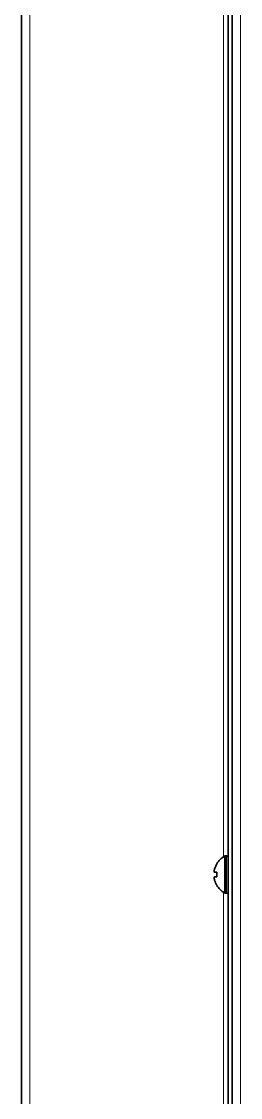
# Model space of a CAD drawing. Header units: millimetres. Extents: x -1803 to 2559, y -1143 to 2136.
# Drawn here: x 1877 to 1923.9, y 493.1 to 723.9 of the extents above; entities that cross this region are included whole.
import ezdxf

# ---------------------------------------------------------------- set-up
doc = ezdxf.new("R2010")
doc.units = ezdxf.units.MM

msp = doc.modelspace()

# ---------------------------------------------------------------- linework, layer by layer
at = {"linetype": 'Continuous', "lineweight": 35}
for p, q in [((1876.95, 149), (1876.95, 953.37)), ((1922.05, 939.79), (1922.05, 46.3)), ((1921.25, 933), (1921.25, 148.8)), ((1920.85, 544.9), (1920.65, 544.9)), ((1918.77, 543.2), (1918.81, 543.2)), ((1918.81, 538.6), (1918.77, 538.6)), ((1920.65, 536.9), (1920.85, 536.9))]:
    msp.add_line(p, q, dxfattribs=at)
at = {"linetype": 'Continuous', "lineweight": 13}
for p, q in [((1878.75, 146.8), (1878.75, 940.13)), ((1923.85, 939.79), (1923.85, 46.3)), ((1920.25, 544.72), (1920.25, 921.17)), ((1920.45, 544.85), (1920.45, 536.96)), ((1920.65, 544.9), (1920.65, 536.9)), ((1920.85, 544.9), (1920.85, 536.9)), ((1920.25, 160.63), (1920.25, 537.09))]:
    msp.add_line(p, q, dxfattribs=at)
at = {"linetype": 'Continuous', "lineweight": 35}
for centre, radius, start, end in [((1922.87, 540.7), 4.8, 120.3012, 148.4186), ((1920.65, 544.5), 0.4, 90, 120.3012), ((1920.85, 544.5), 0.4, 0, 90), ((1922.56, 540.9), 3.78, 172.3959, 179.9965), ((1922.56, 540.9), 3.78, 180.0035, 187.6041), ((1922.87, 541.1), 4.8, 211.5837, 239.6988), ((1920.65, 537.3), 0.4, 239.6988, 270), ((1920.85, 537.3), 0.4, 270, 0)]:
    msp.add_arc(centre, radius, start, end, dxfattribs=at)
for points in [[(1918.81, 543.2), (1918.68, 543), (1918.58, 542.79), (1918.44, 542.47), (1918.4, 542.36), (1918.32, 542.13), (1918.29, 542.02), (1918.26, 541.9)], [(1918.81, 540.4), (1918.68, 540.4), (1918.58, 540.4), (1918.44, 540.4), (1918.4, 540.4), (1918.32, 540.4), (1918.29, 540.4), (1918.26, 540.4)]]:
    msp.add_open_spline(points, degree=3, knots=[0, 0, 0, 0, 0.5, 0.5, 0.75, 0.75, 1, 1, 1, 1], dxfattribs=at)
for points in [[(1918.26, 541.9), (1918.25, 541.88), (1918.25, 541.83), (1918.24, 541.75), (1918.24, 541.68), (1918.24, 541.61), (1918.24, 541.54), (1918.25, 541.47), (1918.25, 541.43), (1918.26, 541.4)], [(1918.26, 540.4), (1918.25, 540.38), (1918.25, 540.33), (1918.24, 540.26), (1918.24, 540.19), (1918.24, 540.12), (1918.24, 540.05), (1918.25, 539.97), (1918.25, 539.93), (1918.26, 539.9)], [(1918.26, 541.4), (1918.27, 541.4), (1918.3, 541.4), (1918.35, 541.4), (1918.41, 541.4), (1918.47, 541.4), (1918.54, 541.4), (1918.61, 541.4), (1918.7, 541.4), (1918.77, 541.4), (1918.81, 541.4)], [(1918.26, 539.9), (1918.27, 539.85), (1918.3, 539.74), (1918.35, 539.58), (1918.41, 539.42), (1918.47, 539.26), (1918.54, 539.11), (1918.61, 538.96), (1918.7, 538.79), (1918.77, 538.67), (1918.81, 538.6)]]:
    msp.add_open_spline(points, degree=3, dxfattribs=at)

doc.saveas('drawing.dxf')
